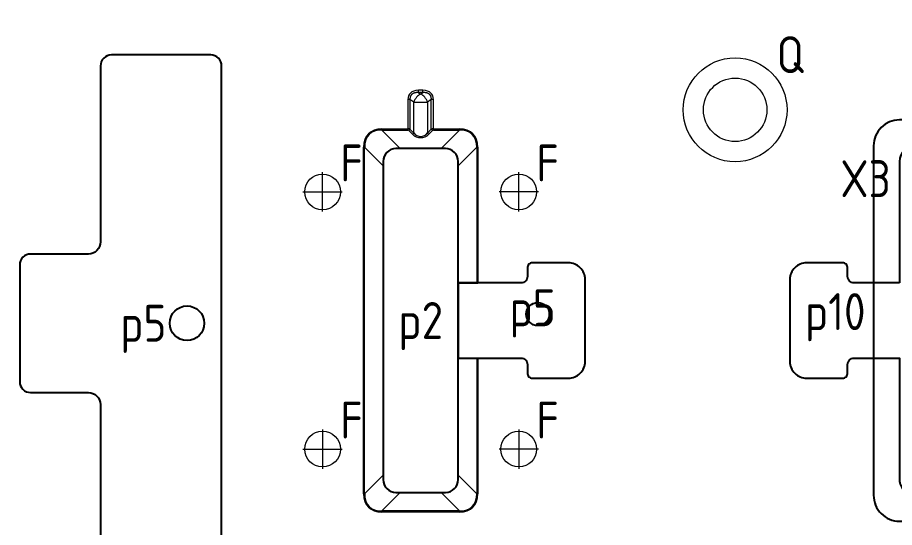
# Model space of a CAD drawing. Header units: millimetres. Extents: x 48754 to 50247, y 1387 to 2180.
# Drawn here: x 48935.2 to 49087.2, y 1861.6 to 1950 of the extents above; entities that cross this region are included whole.
import ezdxf
from ezdxf.enums import TextEntityAlignment as Align

# ---------------------------------------------------------------- set-up
doc = ezdxf.new("R2010")
doc.units = ezdxf.units.MM
doc.linetypes.add('CENTER', pattern=[0])
for name, color, linetype in [('DIE', 7, 'Continuous'), ('DIE_O', 40, 'Continuous'), ('DIE_W', 1, 'Continuous'), ('DIM', 4, 'Continuous'), ('TEXT', 4, 'Continuous')]:
    doc.layers.add(name, color=color, linetype=linetype)
doc.styles.add('gbenor', font='gbenor.shx', dxfattribs={"bigfont": 'gbcbig.shx'})
doc.styles.get("Standard").update_dxf_attribs({"font": 'txt.shx', "width": 0.85, "bigfont": 'ctxt.shx'})
doc.dimstyles.new('T-2-WX', dxfattribs={"dimtxt": 2, "dimasz": 2, "dimexe": 0.5, "dimexo": 0.5, "dimgap": 0.5, "dimtad": 1, "dimtxsty": 'Standard', "dimblk": 'OPEN30', "dimcen": 0, "dimazin": 3, "dimtfac": 1, "dimtmove": 0, "dimatfit": 3, "dimldrblk": 'OPEN30', "dimlwd": -1, "dimlwe": -1})

# ---------------------------------------------------------------- blocks, each defined once
blk = doc.blocks.new('*D7587')
at = {"layer": 'Defpoints', "color": 0}
for p in [(49557.56, 2078.96), (49573.32, 2078.96), (48867.56, 1558.96)]:
    blk.add_point(p, dxfattribs=at)
at = {"layer": 'DIM', "color": 0}
blk.add_line((49558.06, 2078.96), (49578.19, 2078.96), dxfattribs=at)
at = {"layer": 'DIM', "color": 0, "insert": (49576, 2080.46), "char_height": 2, "attachment_point": 5}
blk.add_mtext('520', dxfattribs=at)
blk = doc.blocks.new('_Open30')
blk = doc.blocks.new('*D7588')
at = {"layer": 'Defpoints', "color": 0}
for p in [(49557.56, 2095.55), (49557.56, 2078.96), (48867.56, 1558.96)]:
    blk.add_point(p, dxfattribs=at)
at = {"layer": 'DIM', "color": 0}
blk.add_line((49557.56, 2079.46), (49557.56, 2100.34), dxfattribs=at)
at = {"layer": 'DIM', "color": 0, "insert": (49556.06, 2098.19), "char_height": 2, "attachment_point": 5, "rotation": 90}
blk.add_mtext('690', dxfattribs=at)
blk = doc.blocks.new('*u7583')
at = {"layer": 'DIE_O', "color": 155, "linetype": 'Continuous', "lineweight": 13}
for p, q in [((-3.36, 61.39), (-4.07, 61.39)), ((-3.36, 60.98), (-4.07, 60.98)), ((-4.07, 60.98), (-3.72, 60.73)), ((-3.72, 60.73), (-3.36, 60.98)), ((-5.92, 59.79), (-5.92, 54.69)), ((-5.57, 59.79), (-5.57, 54.63)), ((-4.92, 59.34), (-5.57, 59.79)), ((-4.92, 59.34), (-2.51, 59.34)), ((-4.92, 53.98), (-4.92, 59.34)), ((-1.87, 59.79), (-2.51, 59.34)), ((-2.51, 59.34), (-2.51, 53.98)), ((-1.87, 54.63), (-1.87, 59.79)), ((-1.51, 54.69), (-1.51, 59.79)), ((-10.46, 54.69), (-10.46, 54.48)), ((-10.46, 54.69), (-5.92, 54.69)), ((-10.46, 54.48), (-7.25, 51.27)), ((-10.46, 54.48), (-5.92, 54.48)), ((-5.92, 54.69), (-5.92, 54.48)), ((-5.78, 54.42), (-5.13, 53.77)), ((-4.92, 53.98), (-5.57, 54.63)), ((-1.87, 54.63), (-2.51, 53.98)), ((-2.3, 53.77), (-1.65, 54.42)), ((-1.51, 54.48), (-1.51, 54.69)), ((-1.51, 54.69), (3.02, 54.69)), ((-1.51, 54.48), (3.02, 54.48)), ((-0.19, 51.27), (3.02, 54.48)), ((3.02, 54.48), (3.02, 54.69)), ((-13.64, 51.51), (-13.43, 51.51)), ((-13.64, -8.54), (-13.64, 51.51)), ((-10.22, 48.3), (-13.43, 51.51)), ((-13.43, -8.54), (-13.43, 51.51)), ((5.99, 51.51), (2.78, 48.3)), ((5.99, 51.51), (5.99, 27.98)), ((5.99, 51.51), (6.2, 51.51)), ((6.2, 51.51), (6.2, 27.98)), ((5.99, 14.98), (5.99, -8.54)), ((6.2, 14.98), (6.2, -8.54)), ((-13.43, -8.54), (-10.22, -5.33)), ((2.78, -5.33), (5.99, -8.54)), ((-13.64, -8.54), (-13.43, -8.54)), ((-7.25, -8.3), (-10.46, -11.51)), ((3.02, -11.51), (-0.19, -8.3)), ((5.99, -8.54), (6.2, -8.54)), ((3.02, -11.51), (-10.46, -11.51)), ((-10.46, -11.51), (-10.46, -11.72)), ((3.02, -11.72), (-10.46, -11.72)), ((3.02, -11.51), (3.02, -11.72))]:
    blk.add_line(p, q, dxfattribs=at)
at = {"layer": 'DIE_O', "color": 2, "linetype": 'Continuous', "lineweight": 13}
for p, q in [((-7.25, 51.27), (-8.01, 51.27)), ((-7.25, 51.27), (-0.19, 51.27)), ((0.58, 51.27), (-0.19, 51.27)), ((-10.22, 49.06), (-10.22, 48.3)), ((2.78, 48.3), (2.78, 49.06)), ((-10.22, -5.33), (-10.22, 48.3)), ((2.78, 48.3), (2.78, 27.98)), ((2.78, 27.98), (5.99, 27.98)), ((5.99, 27.98), (6.2, 27.98)), ((2.78, 14.98), (5.99, 14.98)), ((2.78, 14.98), (2.78, -5.33)), ((5.99, 14.98), (6.2, 14.98)), ((-10.22, -5.33), (-10.22, -6.09)), ((2.78, -6.09), (2.78, -5.33)), ((-8.01, -8.3), (-7.25, -8.3)), ((-0.19, -8.3), (-7.25, -8.3)), ((-0.19, -8.3), (0.58, -8.3))]:
    blk.add_line(p, q, dxfattribs=at)
at = {"layer": 'DIE_O', "color": 155, "linetype": 'Continuous', "lineweight": 13}
blk.add_arc((-3.72, 55.18), 2, 225, 315, dxfattribs=at)
for centre, major_axis, ratio, start_param, end_param in [((-3.72, 59.34), (0.98, 1.39), 0.633687, 0.835226, 1.988409), ((-3.72, 59.34), (-0.98, 1.39), 0.633687, 4.294776, 5.447959), ((-7.27, 48.33, 0), (-5.51, 5.51), 0.57735, 5.759587, 6.806784), ((-7.27, 48.33), (-5.39, 5.39), 0.551107, 5.759586, 6.806784), ((-5.92, 54.49), (-0.5, 0), 0.4, 3.926991, 4.712389), ((-5.92, 54.28), (-0.193, 0.052), 1, 4.18831, 4.973709), ((-5.78, 54.63), (0.212, 0.212), 0.57735, 4.18879, 5.235988), ((-5.13, 53.98), (0.212, 0.212), 0.57735, 4.18879, 5.235988), ((-3.72, 55.4), (0, 2), 0.85, 2.356194, 3.926991), ((-2.3, 53.98), (-0.212, 0.212), 0.57735, 1.047198, 2.094395), ((-1.51, 54.49), (-0.5, 0), 0.4, 4.712389, 5.497787), ((-1.65, 54.63), (0.212, -0.212), 0.57735, 4.18879, 5.235988), ((-1.51, 54.28), (0.193, 0.052), 1, 1.309477, 2.094875), ((-0.16, 48.33, 0), (5.51, 5.51), 0.57735, 5.759587, 6.806784), ((-0.16, 48.33), (5.39, 5.39), 0.551107, 5.759586, 6.806784), ((-7.27, -5.36, 0), (-5.51, -5.51), 0.57735, 5.759587, 6.806784), ((-7.27, -5.36), (5.39, 5.39), 0.551107, 2.617994, 3.665191), ((-0.16, -5.36), (-5.39, 5.39), 0.551107, 2.617994, 3.665191), ((-0.16, -5.36, 0), (5.51, -5.51), 0.57735, 5.759587, 6.806784)]:
    blk.add_ellipse(centre, major_axis=major_axis, ratio=ratio, start_param=start_param, end_param=end_param, dxfattribs=at)
for points, knots in [([(-4.07, 61.39), (-4.74, 61.39), (-5.2, 61.17), (-5.76, 60.63), (-5.92, 60.31), (-5.92, 59.79)], [0, 0, 0, 0, 0.5, 0.5, 1, 1, 1, 1]), ([(-4.07, 60.98), (-4.07, 61), (-4.07, 61.03), (-4.07, 61.09), (-4.07, 61.12), (-4.07, 61.19), (-4.07, 61.23), (-4.07, 61.31), (-4.07, 61.35), (-4.07, 61.39)], [0, 0, 0, 0, 0.25, 0.25, 0.5, 0.5, 0.75, 0.75, 1, 1, 1, 1]), ([(-3.36, 60.98), (-3.36, 61), (-3.36, 61.03), (-3.36, 61.09), (-3.36, 61.12), (-3.36, 61.19), (-3.36, 61.23), (-3.36, 61.31), (-3.36, 61.35), (-3.36, 61.39)], [0, 0, 0, 0, 0.25, 0.25, 0.5, 0.5, 0.75, 0.75, 1, 1, 1, 1]), ([(-1.51, 59.79), (-1.51, 60.31), (-1.67, 60.63), (-2.24, 61.17), (-2.7, 61.39), (-3.36, 61.39)], [0, 0, 0, 0, 0.5, 0.5, 1, 1, 1, 1])]:
    blk.add_open_spline(points, degree=3, knots=knots, dxfattribs=at)
at = {"layer": 'DIE_O', "color": 2, "linetype": 'Continuous', "lineweight": 13}
for points, knots in [([(-4.07, 60.98), (-4.08, 60.98), (-4.1, 60.98), (-4.12, 60.98), (-4.15, 60.98), (-4.17, 60.98), (-4.2, 60.99), (-4.22, 60.99), (-4.25, 60.99), (-4.27, 60.99), (-4.29, 60.99), (-4.32, 60.99), (-4.34, 60.98), (-4.36, 60.98), (-4.39, 60.98), (-4.41, 60.98), (-4.43, 60.98), (-4.46, 60.98), (-4.48, 60.98), (-4.5, 60.97), (-4.52, 60.97), (-4.54, 60.97), (-4.57, 60.96), (-4.59, 60.96), (-4.61, 60.96), (-4.63, 60.95), (-4.65, 60.95), (-4.67, 60.95), (-4.69, 60.94), (-4.71, 60.94), (-4.73, 60.93), (-4.75, 60.93), (-4.77, 60.92), (-4.79, 60.92), (-4.81, 60.91), (-4.83, 60.91), (-4.85, 60.9), (-4.86, 60.89), (-4.88, 60.89), (-4.9, 60.88), (-4.92, 60.87), (-4.93, 60.87), (-4.95, 60.86), (-4.97, 60.85), (-4.99, 60.85), (-5, 60.84), (-5.02, 60.83), (-5.03, 60.82), (-5.05, 60.81), (-5.07, 60.8), (-5.08, 60.8), (-5.1, 60.79), (-5.11, 60.78), (-5.12, 60.77), (-5.14, 60.76), (-5.15, 60.75), (-5.17, 60.74), (-5.18, 60.73), (-5.19, 60.72), (-5.21, 60.71), (-5.23, 60.69), (-5.25, 60.67), (-5.28, 60.65), (-5.3, 60.63), (-5.32, 60.61), (-5.34, 60.59), (-5.36, 60.56), (-5.37, 60.54), (-5.39, 60.52), (-5.41, 60.49), (-5.42, 60.47), (-5.44, 60.44), (-5.45, 60.42), (-5.47, 60.39), (-5.48, 60.36), (-5.49, 60.33), (-5.5, 60.31), (-5.51, 60.28), (-5.52, 60.25), (-5.53, 60.22), (-5.54, 60.19), (-5.55, 60.16), (-5.55, 60.13), (-5.56, 60.1), (-5.56, 60.06), (-5.57, 60.03), (-5.57, 60), (-5.57, 59.96), (-5.57, 59.93), (-5.57, 59.9), (-5.57, 59.86), (-5.57, 59.83), (-5.57, 59.8), (-5.57, 59.79)], [0, 0, 0, 0, 0.011523, 0.022956, 0.034298, 0.04555, 0.056713, 0.067787, 0.078773, 0.089671, 0.100481, 0.111204, 0.121841, 0.132392, 0.142858, 0.153239, 0.163536, 0.173749, 0.183879, 0.193927, 0.203893, 0.213778, 0.223583, 0.233307, 0.242953, 0.252521, 0.262011, 0.271423, 0.28076, 0.290022, 0.299209, 0.308323, 0.317364, 0.326332, 0.33523, 0.344058, 0.352816, 0.361507, 0.37013, 0.378687, 0.387178, 0.395606, 0.40397, 0.412273, 0.420514, 0.428696, 0.436819, 0.444885, 0.452895, 0.46085, 0.468752, 0.476601, 0.484399, 0.492148, 0.499848, 0.507502, 0.51511, 0.522675, 0.530197, 0.537678, 0.551213, 0.564679, 0.578086, 0.591443, 0.60476, 0.618048, 0.631315, 0.644571, 0.657827, 0.671092, 0.684377, 0.69769, 0.711042, 0.724443, 0.737902, 0.751428, 0.765031, 0.778721, 0.792505, 0.806393, 0.820393, 0.834514, 0.848764, 0.863152, 0.877683, 0.892367, 0.907211, 0.922221, 0.937404, 0.952768, 0.968317, 0.98406, 1, 1, 1, 1]), ([(-1.87, 59.79), (-1.87, 59.8), (-1.86, 59.81), (-1.86, 59.83), (-1.86, 59.85), (-1.86, 59.87), (-1.86, 59.89), (-1.86, 59.91), (-1.86, 59.93), (-1.86, 59.95), (-1.86, 59.97), (-1.86, 59.99), (-1.87, 60.01), (-1.87, 60.02), (-1.87, 60.04), (-1.87, 60.06), (-1.87, 60.08), (-1.88, 60.1), (-1.88, 60.12), (-1.88, 60.13), (-1.89, 60.15), (-1.89, 60.17), (-1.89, 60.19), (-1.9, 60.2), (-1.9, 60.22), (-1.91, 60.24), (-1.91, 60.25), (-1.92, 60.27), (-1.93, 60.29), (-1.93, 60.3), (-1.94, 60.32), (-1.94, 60.34), (-1.95, 60.35), (-1.96, 60.37), (-1.96, 60.38), (-1.97, 60.4), (-1.98, 60.41), (-1.99, 60.43), (-2, 60.44), (-2, 60.46), (-2.01, 60.47), (-2.02, 60.49), (-2.03, 60.5), (-2.04, 60.51), (-2.05, 60.53), (-2.06, 60.54), (-2.07, 60.55), (-2.08, 60.57), (-2.09, 60.58), (-2.1, 60.59), (-2.11, 60.61), (-2.13, 60.62), (-2.14, 60.63), (-2.15, 60.64), (-2.16, 60.65), (-2.17, 60.67), (-2.19, 60.68), (-2.2, 60.69), (-2.21, 60.7), (-2.23, 60.71), (-2.25, 60.73), (-2.28, 60.75), (-2.31, 60.77), (-2.34, 60.79), (-2.37, 60.8), (-2.4, 60.82), (-2.43, 60.84), (-2.47, 60.85), (-2.5, 60.87), (-2.53, 60.88), (-2.57, 60.89), (-2.61, 60.91), (-2.64, 60.92), (-2.68, 60.93), (-2.72, 60.94), (-2.76, 60.95), (-2.8, 60.95), (-2.85, 60.96), (-2.89, 60.97), (-2.93, 60.97), (-2.98, 60.98), (-3.02, 60.98), (-3.07, 60.98), (-3.12, 60.99), (-3.16, 60.99), (-3.21, 60.99), (-3.26, 60.98), (-3.31, 60.98), (-3.35, 60.98), (-3.36, 60.98)], [0, 0, 0, 0, 0.009091, 0.018117, 0.027079, 0.035978, 0.044816, 0.053593, 0.062311, 0.070971, 0.079574, 0.088121, 0.096614, 0.105053, 0.11344, 0.121777, 0.130065, 0.138305, 0.146498, 0.154646, 0.162751, 0.170814, 0.178836, 0.186819, 0.194764, 0.202673, 0.210548, 0.21839, 0.2262, 0.233981, 0.241735, 0.249462, 0.257164, 0.264843, 0.272502, 0.280141, 0.287762, 0.295368, 0.302959, 0.310538, 0.318107, 0.325667, 0.33322, 0.340768, 0.348313, 0.355856, 0.3634, 0.370946, 0.378495, 0.386051, 0.393615, 0.401187, 0.408771, 0.416369, 0.423981, 0.431609, 0.439256, 0.446923, 0.454612, 0.462324, 0.477319, 0.492484, 0.507831, 0.523371, 0.539116, 0.555075, 0.571259, 0.587678, 0.604341, 0.621256, 0.638433, 0.65588, 0.673604, 0.691613, 0.709913, 0.728512, 0.747416, 0.766631, 0.786162, 0.806016, 0.826198, 0.846712, 0.867564, 0.888758, 0.910298, 0.932188, 0.954433, 0.977036, 1, 1, 1, 1]), ([(-5.57, 59.79), (-5.58, 59.79), (-5.59, 59.79), (-5.61, 59.79), (-5.61, 59.79), (-5.62, 59.79), (-5.62, 59.79), (-5.63, 59.79), (-5.64, 59.79), (-5.67, 59.79), (-5.7, 59.79), (-5.74, 59.79), (-5.76, 59.79), (-5.79, 59.79), (-5.82, 59.79), (-5.86, 59.79), (-5.88, 59.79), (-5.89, 59.79), (-5.9, 59.79), (-5.91, 59.79), (-5.92, 59.79)], [0, 0, 0, 0, 0.125, 0.125, 0.15625, 0.15625, 0.1875, 0.1875, 0.25, 0.25, 0.5, 0.5, 0.625, 0.625, 0.75, 0.875, 0.875, 0.9375, 0.9375, 1, 1, 1, 1]), ([(-1.51, 59.79), (-1.53, 59.79), (-1.55, 59.79), (-1.58, 59.79), (-1.59, 59.79), (-1.64, 59.79), (-1.67, 59.79), (-1.73, 59.79), (-1.76, 59.79), (-1.8, 59.79), (-1.8, 59.79), (-1.81, 59.79), (-1.82, 59.79), (-1.82, 59.79), (-1.83, 59.79), (-1.84, 59.79), (-1.85, 59.79), (-1.87, 59.79)], [0, 0, 0, 0, 0.125, 0.125, 0.25, 0.25, 0.5, 0.5, 0.75, 0.75, 0.8125, 0.8125, 0.84375, 0.84375, 0.875, 0.875, 1, 1, 1, 1]), ([(-8.01, 51.27), (-8.03, 51.27), (-8.05, 51.27), (-8.08, 51.27), (-8.14, 51.27), (-8.19, 51.26), (-8.3, 51.25), (-8.37, 51.24), (-8.51, 51.21), (-8.58, 51.19), (-8.68, 51.16), (-8.72, 51.15), (-8.79, 51.13), (-8.82, 51.11), (-8.92, 51.07), (-9.05, 51.01), (-9.18, 50.94), (-9.27, 50.88), (-9.3, 50.86), (-9.34, 50.82), (-9.35, 50.81), (-9.38, 50.79), (-9.45, 50.73), (-9.57, 50.62), (-9.72, 50.46), (-9.81, 50.35), (-9.89, 50.22), (-9.92, 50.16), (-9.99, 50.04), (-10.02, 49.97), (-10.08, 49.84), (-10.1, 49.77), (-10.13, 49.66), (-10.14, 49.63), (-10.16, 49.56), (-10.17, 49.52), (-10.19, 49.42), (-10.21, 49.28), (-10.22, 49.13), (-10.22, 49.06)], [0, 0, 0, 0, 0.015625, 0.015625, 0.03125, 0.0625, 0.0625, 0.125, 0.125, 0.1875, 0.1875, 0.21875, 0.21875, 0.25, 0.25, 0.3125, 0.375, 0.375, 0.40625, 0.40625, 0.421875, 0.421875, 0.4375, 0.5, 0.5625, 0.625, 0.625, 0.6875, 0.6875, 0.75, 0.75, 0.8125, 0.8125, 0.84375, 0.84375, 0.875, 0.875, 0.9375, 1, 1, 1, 1]), ([(2.78, 49.06), (2.78, 49.08), (2.78, 49.1), (2.78, 49.13), (2.78, 49.19), (2.78, 49.24), (2.77, 49.35), (2.75, 49.42), (2.73, 49.56), (2.71, 49.63), (2.68, 49.73), (2.67, 49.77), (2.64, 49.84), (2.63, 49.87), (2.59, 49.97), (2.53, 50.1), (2.45, 50.23), (2.39, 50.32), (2.37, 50.35), (2.34, 50.39), (2.33, 50.41), (2.3, 50.43), (2.25, 50.5), (2.14, 50.63), (1.98, 50.77), (1.86, 50.86), (1.74, 50.94), (1.68, 50.98), (1.55, 51.04), (1.48, 51.07), (1.35, 51.13), (1.28, 51.15), (1.18, 51.18), (1.14, 51.19), (1.07, 51.21), (1.04, 51.22), (0.93, 51.24), (0.79, 51.26), (0.65, 51.27), (0.58, 51.27)], [0, 0, 0, 0, 0.015625, 0.015625, 0.03125, 0.0625, 0.0625, 0.125, 0.125, 0.1875, 0.1875, 0.21875, 0.21875, 0.25, 0.25, 0.3125, 0.375, 0.375, 0.40625, 0.40625, 0.421875, 0.421875, 0.4375, 0.5, 0.5625, 0.625, 0.625, 0.6875, 0.6875, 0.75, 0.75, 0.8125, 0.8125, 0.84375, 0.84375, 0.875, 0.875, 0.9375, 1, 1, 1, 1]), ([(-10.22, -6.09), (-10.22, -6.11), (-10.22, -6.13), (-10.22, -6.16), (-10.21, -6.22), (-10.21, -6.27), (-10.2, -6.38), (-10.19, -6.45), (-10.16, -6.59), (-10.14, -6.66), (-10.11, -6.77), (-10.1, -6.8), (-10.08, -6.87), (-10.06, -6.9), (-10.02, -7), (-9.96, -7.13), (-9.89, -7.26), (-9.83, -7.35), (-9.8, -7.38), (-9.77, -7.42), (-9.76, -7.44), (-9.74, -7.46), (-9.68, -7.54), (-9.57, -7.66), (-9.41, -7.8), (-9.3, -7.89), (-9.17, -7.97), (-9.11, -8.01), (-8.98, -8.07), (-8.92, -8.1), (-8.79, -8.16), (-8.72, -8.18), (-8.61, -8.21), (-8.58, -8.22), (-8.51, -8.24), (-8.47, -8.25), (-8.37, -8.27), (-8.22, -8.29), (-8.08, -8.3), (-8.01, -8.3)], [0, 0, 0, 0, 0.015625, 0.015625, 0.03125, 0.0625, 0.0625, 0.125, 0.125, 0.1875, 0.1875, 0.21875, 0.21875, 0.25, 0.25, 0.3125, 0.375, 0.375, 0.40625, 0.40625, 0.421875, 0.421875, 0.4375, 0.5, 0.5625, 0.625, 0.625, 0.6875, 0.6875, 0.75, 0.75, 0.8125, 0.8125, 0.84375, 0.84375, 0.875, 0.875, 0.9375, 1, 1, 1, 1]), ([(0.58, -8.3), (0.59, -8.3), (0.61, -8.3), (0.65, -8.3), (0.7, -8.3), (0.76, -8.29), (0.86, -8.28), (0.93, -8.27), (1.08, -8.24), (1.15, -8.23), (1.25, -8.19), (1.28, -8.18), (1.35, -8.16), (1.39, -8.14), (1.49, -8.1), (1.62, -8.04), (1.74, -7.97), (1.83, -7.91), (1.86, -7.89), (1.91, -7.85), (1.92, -7.84), (1.95, -7.82), (2.02, -7.76), (2.14, -7.65), (2.29, -7.49), (2.37, -7.38), (2.45, -7.26), (2.49, -7.19), (2.56, -7.07), (2.59, -7), (2.64, -6.87), (2.67, -6.8), (2.7, -6.7), (2.71, -6.66), (2.73, -6.59), (2.73, -6.55), (2.76, -6.45), (2.78, -6.31), (2.78, -6.16), (2.78, -6.09)], [0, 0, 0, 0, 0.015625, 0.015625, 0.03125, 0.0625, 0.0625, 0.125, 0.125, 0.1875, 0.1875, 0.21875, 0.21875, 0.25, 0.25, 0.3125, 0.375, 0.375, 0.40625, 0.40625, 0.421875, 0.421875, 0.4375, 0.5, 0.5625, 0.625, 0.625, 0.6875, 0.6875, 0.75, 0.75, 0.8125, 0.8125, 0.84375, 0.84375, 0.875, 0.875, 0.9375, 1, 1, 1, 1])]:
    blk.add_open_spline(points, degree=3, knots=knots, dxfattribs=at)

msp = doc.modelspace()

# ---------------------------------------------------------------- linework, layer by layer
at = {"layer": 'DIE_O', "color": 4, "linetype": 'CENTER', "lineweight": 15}
for p, q in [((48988.062, 1916.32), (48988.062, 1923.14)), ((49022.062, 1916.32), (49022.062, 1923.14)), ((48984.652, 1919.73), (48991.472, 1919.73)), ((49025.472, 1919.73), (49018.652, 1919.73)), ((48988.062, 1878.571), (48988.062, 1871.751)), ((49022.062, 1878.571), (49022.062, 1871.751)), ((48984.652, 1875.161), (48991.472, 1875.161)), ((49025.472, 1875.161), (49018.652, 1875.161))]:
    msp.add_line(p, q, dxfattribs=at)
at = {"layer": 'DIE_O', "color": 94, "linetype": 'Continuous'}
msp.add_lwpolyline([(49093.857, 1939.347, 0.4142136), (49090.857, 1936.347), (49090.857, 1932.228), (49088.062, 1932.228, 0.4142135), (49083.562, 1927.728), (49083.562, 1867.161, 0.4142136), (49088.062, 1862.661), (49102.062, 1862.661, 0.4142135), (49106.562, 1867.161), (49106.562, 1927.728, 0.4142136), (49102.062, 1932.228), (49099.266, 1932.228), (49099.266, 1936.347, 0.4142136), (49096.266, 1939.347)], format="xyb", close=True, dxfattribs=at)
at = {"layer": 'DIE_O', "lineweight": 18}
for radius in [9, 5.5]:
    msp.add_circle((49059.562, 1933.962), radius, dxfattribs=at)
at = {"layer": 'DIE_O', "linetype": 'Continuous', "lineweight": 15}
for centre in [(48988.062, 1919.73), (49022.062, 1919.73), (48988.062, 1875.161), (49022.062, 1875.161)]:
    msp.add_circle(centre, 3.1, dxfattribs=at)
at = {"layer": 'DIE_O', "color": 3}
for centre, radius in [((48964.562, 1896.962), 3), ((49025.361, 1898.565), 2)]:
    msp.add_circle(centre, radius, dxfattribs=at)
at = {"layer": 'DIE_W', "linetype": 'Continuous'}
for points in [[(48935.562, 1907.062), (48935.562, 1886.862, 0.4142136), (48937.462, 1884.962), (48947.462, 1884.962, -0.4142136), (48949.562, 1882.862), (48949.562, 1852.362, 0.4142136), (48951.462, 1850.462), (48968.662, 1850.462, 0.4142136), (48970.562, 1852.362), (48970.562, 1941.562, 0.4142136), (48968.662, 1943.462), (48951.462, 1943.462, 0.4142136), (48949.562, 1941.562), (48949.562, 1911.062, -0.4142136), (48947.462, 1908.962), (48937.462, 1908.962, 0.4142136)], [(49033.562, 1904.546, 0.4142136), (49030.662, 1907.446), (49024.462, 1907.446, 0.4142136), (49023.562, 1906.546), (49023.562, 1905.046, -0.4142136), (49022.462, 1903.946), (49011.562, 1903.946), (49011.562, 1890.946), (49022.462, 1890.946, -0.4142136), (49023.562, 1889.846), (49023.562, 1888.346, 0.4142136), (49024.462, 1887.446), (49030.662, 1887.446, 0.4142136), (49033.562, 1890.346)]]:
    msp.add_lwpolyline(points, format="xyb", close=True, dxfattribs=at)
at = {"layer": 'DIE_W', "lineweight": 25}
msp.add_lwpolyline([(49088.062, 1903.946), (49080.162, 1903.946, -0.4142136), (49079.062, 1905.046), (49079.062, 1906.546, 0.4142136), (49078.162, 1907.446), (49071.962, 1907.446, 0.4142136), (49069.062, 1904.546), (49069.062, 1890.346, 0.4142136), (49071.962, 1887.446), (49078.162, 1887.446, 0.4142136), (49079.062, 1888.346), (49079.062, 1889.846, -0.4142136), (49080.162, 1890.946), (49088.062, 1890.946), (49088.062, 1869.869, 0.4142136), (49090.769, 1867.162), (49099.354, 1867.162, 0.4142135), (49102.062, 1869.869), (49102.062, 1925.022, 0.4142136), (49099.354, 1927.729), (49090.769, 1927.729, 0.4142135), (49088.062, 1925.022), (49088.062, 1903.946)], format="xyb", dxfattribs=at)
at = {"layer": 'DIE_W', "linetype": 'Continuous', "lineweight": 25}
msp.add_lwpolyline([(49009.354, 1927.229), (49000.769, 1927.229, 0.4142135), (48998.562, 1925.022), (48998.562, 1869.869, 0.4142136), (49000.769, 1867.662), (49009.354, 1867.662, 0.4142135), (49011.562, 1869.869), (49011.562, 1925.022, 0.4142136)], format="xyb", close=True, dxfattribs=at)

# ---------------------------------------------------------------- block references
at = {"layer": 'DIE'}
msp.add_blockref('*u7583', (49008.779, 1875.961), dxfattribs=at)

# ---------------------------------------------------------------- texts
at = {"layer": 'TEXT', "color": 4, "style": 'gbenor'}
for s, p in [('Q', (49069.122, 1943.522)), ('F', (48993.073, 1924.741)), ('F', (49027.073, 1924.741)), ('X3 ', (49083.898, 1922.021)), ('p5', (49024.464, 1899.655)), ('p10', (49076.911, 1898.985)), ('p5', (48956.984, 1896.962)), ('p2', (49005.062, 1897.446)), ('F', (48993.073, 1880.172)), ('F', (49027.073, 1880.172))]:
    msp.add_text(s, height=6.4, dxfattribs=at).set_placement(p, align=Align.MIDDLE_CENTER)

# ---------------------------------------------------------------- dimensions: what is measured, and where the dimension line sits
at = {"layer": 'DIM', "color": 52}
for offset, dtype, picture, middle in [((0, 16.584), 1, '*D7588', (49556.062, 2098.192)), ((15.756, 0), 0, '*D7587', (49576.004, 2080.462))]:
    dim = msp.add_ordinate_dim(feature_location=(49557.562, 2078.962), offset=offset, dtype=dtype, origin=(48867.562, 1558.962), dimstyle='T-2-WX', dxfattribs=at)
    dim.commit()
    dim.dimension.update_dxf_attribs({"geometry": picture, "text_midpoint": middle})

doc.saveas('drawing.dxf')
